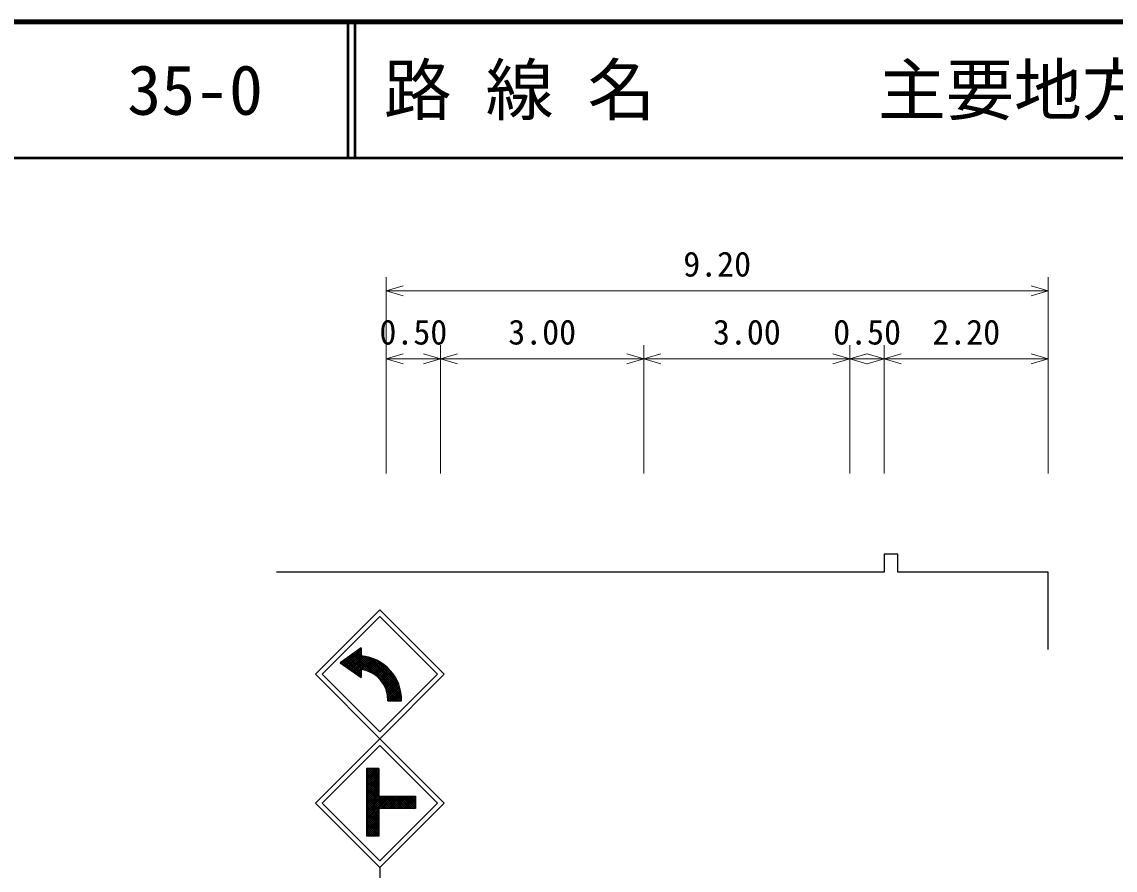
# Model space of a CAD drawing. Units: millimetres, scale not verified. Extents: x 40000 to 680000, y 20000 to 380000.
# Drawn here: x 153765 to 234180, y 317622 to 380000 of the extents above; entities that cross this region are included whole.
import ezdxf
from ezdxf.enums import TextEntityAlignment as Align

# ---------------------------------------------------------------- set-up
doc = ezdxf.new("R2010")
doc.units = ezdxf.units.MM
doc.header["$LTSCALE"] = 1000
for name, color, linetype, lineweight in [('M-BGD', 7, 'Continuous', 25), ('M-STR-HTXT', 7, 'Continuous', 13), ('M-STR-STRC', 7, 'Continuous', 25), ('M-TTL', 2, 'Continuous', 140), ('M-TTL-LINE', 7, 'Continuous', 50)]:
    doc.layers.add(name, color=color, linetype=linetype, lineweight=lineweight)
doc.layers.add('M-TTL-TXT', color=7, linetype='Continuous')
doc.styles.add('ＭＳ ゴシック', font='')
doc.styles.get('ＭＳ ゴシック').set_extended_font_data('MS Gothic')

msp = doc.modelspace()

# ---------------------------------------------------------------- linework, layer by layer
at = {"layer": 'M-BGD'}
msp.add_lwpolyline([(229254, 333849), (229254, 339534), (218199, 339534), (218199, 340850), (217199, 340850), (217199, 339534), (172506, 339534)], dxfattribs=at)
at = {"layer": 'M-STR-HTXT'}
for p, q in [((180560, 346798), (180560, 361222)), ((229254, 346798), (229254, 361222)), ((180560, 360222), (181810, 360597)), ((229254, 360222), (228004, 360597)), ((180560, 360222), (229254, 360222)), ((180560, 360222), (181810, 359847)), ((229254, 360222), (228004, 359847)), ((180560, 355222), (181810, 355597)), ((184561, 355222), (183311, 355597)), ((184561, 346798), (184561, 356222)), ((184561, 355222), (185811, 355597)), ((199511, 355222), (198261, 355597)), ((199511, 346798), (199511, 356222)), ((199511, 355222), (200761, 355597)), ((214672, 355222), (213422, 355597)), ((214672, 346798), (214672, 356222)), ((214672, 355222), (215922, 355597)), ((217199, 355222), (215949, 355597)), ((217199, 346798), (217199, 356222)), ((217199, 355222), (218449, 355597)), ((229254, 355222), (228004, 355597)), ((180560, 355222), (184561, 355222)), ((180560, 355222), (181810, 354847)), ((184561, 355222), (183311, 354847)), ((184561, 355222), (199511, 355222)), ((184561, 355222), (185811, 354847)), ((199511, 355222), (198261, 354847)), ((199511, 355222), (214672, 355222)), ((199511, 355222), (200761, 354847)), ((214672, 355222), (213422, 354847)), ((214672, 355222), (217199, 355222)), ((214672, 355222), (215922, 354847)), ((217199, 355222), (215949, 354847)), ((217199, 355222), (229254, 355222)), ((217199, 355222), (218449, 354847)), ((229254, 355222), (228004, 354847))]:
    msp.add_line(p, q, dxfattribs=at)
at = {"layer": 'M-STR-STRC'}
for p, q in [((175364, 332024), (180102, 336762)), ((175859, 332024), (180102, 336267)), ((180102, 336762), (184839, 332024)), ((180102, 336267), (184344, 332024)), ((178730, 333962), (177166, 332876)), ((177467, 332667), (178730, 333930)), ((177550, 332609), (178730, 333789)), ((178730, 333414), (178406, 333737)), ((178730, 333555), (178490, 333795)), ((178730, 333697), (178573, 333853)), ((178730, 333838), (178657, 333911)), ((178730, 333962), (178730, 333379)), ((177216, 332841), (177444, 333069)), ((177565, 332599), (177238, 332926)), ((177300, 332783), (177907, 333391)), ((178028, 332277), (177322, 332984)), ((177383, 332725), (178370, 333712)), ((178491, 331956), (177405, 333042)), ((178730, 331858), (177488, 333100)), ((178730, 332000), (177572, 333158)), ((177634, 332551), (178730, 333647)), ((178730, 332141), (177655, 333216)), ((177717, 332493), (178730, 333506)), ((178730, 332283), (177739, 333274)), ((177801, 332435), (178743, 333377)), ((178789, 332365), (177822, 333332)), ((177884, 332377), (178870, 333363)), ((178965, 332330), (177906, 333390)), ((177967, 332319), (178993, 333345)), ((179164, 332273), (177989, 333448)), ((178051, 332261), (179111, 333322)), ((179401, 332177), (178073, 333506)), ((178134, 332203), (179226, 333296)), ((179741, 331979), (178156, 333563)), ((178218, 332145), (179338, 333266)), ((181687, 330174), (178240, 333621)), ((178301, 332088), (179446, 333233)), ((181683, 330320), (178323, 333679)), ((178385, 332030), (179552, 333196)), ((181671, 330473), (178769, 333375)), ((178851, 332354), (179654, 333157)), ((181651, 330635), (178931, 333355)), ((178967, 332329), (179753, 333115)), ((179079, 332300), (179850, 333071)), ((181620, 330807), (179103, 333324)), ((179186, 332265), (179944, 333024)), ((181575, 330993), (179289, 333279)), ((179289, 332226), (180036, 332974)), ((179387, 332184), (180125, 332922)), ((181513, 331196), (179492, 333217)), ((181425, 331426), (179722, 333129)), ((181291, 331701), (179997, 332996)), ((177166, 332876), (178730, 331790)), ((178468, 331972), (178730, 332233)), ((178730, 332373), (178730, 331790)), ((179482, 332137), (180212, 332867)), ((179573, 332087), (180297, 332810)), ((179661, 332033), (180379, 332751)), ((179745, 331976), (180459, 332690)), ((179826, 331915), (180537, 332626)), ((179904, 331852), (180612, 332560)), ((179978, 331785), (180686, 332492)), ((180050, 331715), (180757, 332422)), ((180118, 331642), (180826, 332349)), ((180183, 331565), (180893, 332275)), ((180245, 331486), (180957, 332198)), ((180304, 331403), (181020, 332119)), ((181036, 332098), (180394, 332740)), ((175364, 332024), (180102, 327287)), ((175859, 332024), (180102, 327782)), ((178552, 331914), (178730, 332092)), ((178635, 331856), (178730, 331950)), ((178719, 331798), (178730, 331809)), ((180102, 327782), (184344, 332024)), ((180102, 327287), (184839, 332024)), ((181652, 330068), (180275, 331445)), ((180359, 331317), (181080, 332038)), ((180411, 331227), (181138, 331954)), ((180459, 331134), (181194, 331869)), ((180504, 331037), (181247, 331780)), ((180544, 330936), (181298, 331690)), ((180581, 330831), (181346, 331597)), ((180613, 330722), (181392, 331501)), ((180640, 330608), (181435, 331403)), ((181511, 330068), (180473, 331105)), ((181369, 330068), (180569, 330868)), ((181228, 330068), (180626, 330669)), ((180661, 330488), (181475, 331302)), ((180677, 330362), (181513, 331198)), ((180686, 330229), (181547, 331091)), ((180686, 330089), (181579, 330981)), ((180807, 330068), (181607, 330867)), ((180948, 330068), (181631, 330750)), ((181090, 330068), (181651, 330629)), ((181086, 330068), (180661, 330493)), ((180945, 330068), (180680, 330333)), ((180686, 330068), (181686, 330068)), ((180803, 330068), (180687, 330184)), ((181231, 330068), (181668, 330504)), ((181372, 330068), (181679, 330374)), ((181514, 330068), (181686, 330240)), ((181655, 330068), (181687, 330099)), ((175364, 322549), (180102, 327287)), ((175859, 322549), (180102, 326792)), ((180102, 327287), (184839, 322549)), ((180102, 326792), (184344, 322549)), ((179119, 325087), (179119, 320122)), ((180019, 325087), (179119, 325087)), ((179119, 324961), (179246, 325087)), ((179119, 324819), (179387, 325087)), ((179119, 324678), (179529, 325087)), ((179119, 324537), (179670, 325087)), ((179119, 324395), (179812, 325087)), ((179119, 324254), (179953, 325087)), ((180019, 324171), (179119, 325071)), ((179119, 324112), (180019, 325012)), ((180019, 324030), (179119, 324930)), ((180019, 324312), (179244, 325087)), ((180019, 324454), (179386, 325087)), ((180019, 324595), (179527, 325087)), ((180019, 324737), (179669, 325087)), ((180019, 324878), (179810, 325087)), ((180019, 325020), (179951, 325087)), ((180019, 325087), (180019, 323055)), ((179119, 323971), (180019, 324871)), ((180019, 323888), (179119, 324788)), ((179119, 323829), (180019, 324729)), ((180019, 323747), (179119, 324647)), ((179119, 323688), (180019, 324588)), ((180019, 323605), (179119, 324505)), ((179119, 323547), (180019, 324447)), ((180019, 323464), (179119, 324364)), ((179119, 323405), (180019, 324305)), ((180019, 323322), (179119, 324222)), ((179119, 323264), (180019, 324164)), ((180019, 323181), (179119, 324081)), ((179119, 323122), (180019, 324022)), ((180904, 322155), (179119, 323939)), ((179119, 322981), (180019, 323881)), ((180763, 322155), (179119, 323798)), ((179119, 322840), (180019, 323740)), ((180621, 322155), (179119, 323657)), ((179119, 322698), (180019, 323598)), ((180480, 322155), (179119, 323515)), ((179119, 322557), (180019, 323457)), ((180338, 322155), (179119, 323374)), ((179119, 322415), (180019, 323315)), ((175364, 322549), (180102, 317812)), ((175859, 322549), (180102, 318307)), ((180197, 322155), (179119, 323232)), ((179119, 322274), (180019, 323174)), ((180055, 322155), (179119, 323091)), ((179119, 322132), (180042, 323055)), ((179119, 321991), (180183, 323055)), ((179119, 321850), (180325, 323055)), ((179119, 321708), (180466, 323055)), ((179119, 321567), (180608, 323055)), ((179119, 321425), (180749, 323055)), ((179119, 321284), (180891, 323055)), ((180019, 322049), (179119, 322949)), ((180019, 321908), (179119, 322808)), ((180019, 321767), (179119, 322667)), ((180019, 321625), (179119, 322525)), ((180019, 323055), (182712, 323055)), ((180102, 318307), (184344, 322549)), ((180102, 317812), (184839, 322549)), ((180132, 322155), (181032, 323055)), ((181045, 322155), (180145, 323055)), ((180273, 322155), (181173, 323055)), ((181187, 322155), (180287, 323055)), ((180415, 322155), (181315, 323055)), ((181328, 322155), (180428, 323055)), ((180556, 322155), (181456, 323055)), ((181470, 322155), (180570, 323055)), ((180698, 322155), (181598, 323055)), ((181611, 322155), (180711, 323055)), ((180839, 322155), (181739, 323055)), ((181753, 322155), (180853, 323055)), ((180981, 322155), (181881, 323055)), ((181894, 322155), (180994, 323055)), ((181122, 322155), (182022, 323055)), ((182035, 322155), (181135, 323055)), ((181263, 322155), (182163, 323055)), ((182177, 322155), (181277, 323055)), ((181405, 322155), (182305, 323055)), ((182318, 322155), (181418, 323055)), ((181546, 322155), (182446, 323055)), ((182460, 322155), (181560, 323055)), ((181688, 322155), (182588, 323055)), ((182601, 322155), (181701, 323055)), ((181829, 322155), (182712, 323038)), ((182712, 322185), (181843, 323055)), ((181970, 322155), (182712, 322897)), ((182712, 322327), (181984, 323055)), ((182112, 322155), (182712, 322755)), ((182712, 322468), (182125, 323055)), ((182253, 322155), (182712, 322614)), ((182712, 322610), (182267, 323055)), ((182395, 322155), (182712, 322472)), ((182712, 322751), (182408, 323055)), ((182712, 322892), (182550, 323055)), ((182712, 323034), (182691, 323055)), ((182712, 323055), (182712, 322155)), ((180019, 321484), (179119, 322384)), ((180019, 321342), (179119, 322242)), ((180019, 321201), (179119, 322101)), ((179119, 321142), (180019, 322042)), ((180019, 321059), (179119, 321959)), ((179119, 321001), (180019, 321901)), ((180019, 320918), (179119, 321818)), ((179119, 320860), (180019, 321760)), ((180019, 320777), (179119, 321677)), ((182712, 322155), (180019, 322155)), ((180019, 322155), (180019, 320122)), ((182536, 322155), (182712, 322331)), ((182678, 322155), (182712, 322190)), ((179119, 320718), (180019, 321618)), ((180019, 320635), (179119, 321535)), ((179119, 320577), (180019, 321477)), ((180019, 320494), (179119, 321394)), ((179119, 320435), (180019, 321335)), ((180019, 320352), (179119, 321252)), ((179119, 320294), (180019, 321194)), ((180019, 320211), (179119, 321111)), ((179119, 320152), (180019, 321052)), ((179966, 320122), (179119, 320969)), ((179231, 320122), (180019, 320911)), ((179825, 320122), (179119, 320828)), ((179684, 320122), (179119, 320687)), ((179542, 320122), (179119, 320545)), ((179401, 320122), (179119, 320404)), ((179259, 320122), (179119, 320262)), ((180019, 320122), (179119, 320122)), ((179372, 320122), (180019, 320770)), ((179514, 320122), (180019, 320628)), ((179655, 320122), (180019, 320487)), ((179797, 320122), (180019, 320345)), ((179938, 320122), (180019, 320204)), ((180102, 317812), (180102, 314256))]:
    msp.add_line(p, q, dxfattribs=at)
for radius, start, end in [(3242, 358.56476, 84.95584), (2242, 357.9245, 82.69614)]:
    msp.add_arc((178445, 330149), radius, start, end, dxfattribs=at)
at = {"layer": 'M-TTL'}
msp.add_line((680000, 380000), (40000, 380000), dxfattribs=at)
at = {"layer": 'M-TTL-LINE'}
for p, q in [((177750, 380000), (177750, 370000)), ((178250, 380000), (178250, 370000)), ((40000, 370000), (680000, 370000))]:
    msp.add_line(p, q, dxfattribs=at)

# ---------------------------------------------------------------- texts
at = {"layer": 'M-STR-HTXT', "style": 'ＭＳ ゴシック'}
for s, p in [('9.20', (204907, 360722)), ('0.50', (182560, 355722)), ('3.00', (192036, 355722)), ('3.00', (207092, 355722)), ('0.50', (215936, 355722)), ('2.20', (223227, 355722))]:
    msp.add_text(s, height=1833, dxfattribs=at).set_placement(p, align=Align.BOTTOM_CENTER)
at = {"layer": 'M-TTL-TXT', "style": 'ＭＳ ゴシック'}
for s, p in [('路 線 名', (180380, 375000)), ('主要地方道\u3000宇部防府線', (216734, 375000)), ('35-0', (161521, 375000))]:
    msp.add_text(s, height=3666, dxfattribs=at).set_placement(p, align=Align.MIDDLE_LEFT)

doc.saveas('drawing.dxf')
